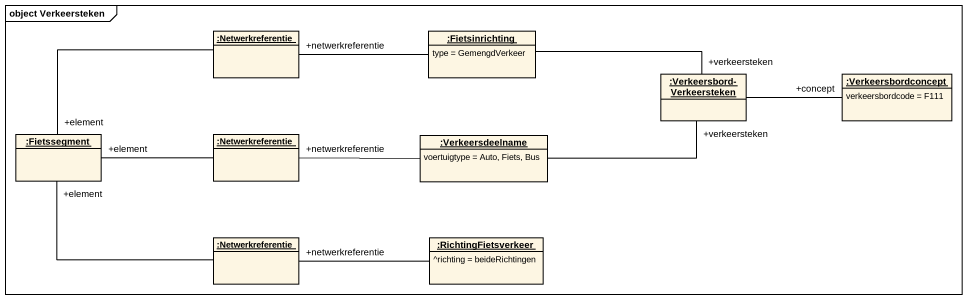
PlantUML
@startuml
mainframe object Verkeersteken
hide circle
hide empty members
object ":Netwerkreferentie" as Netwerkreferentie
object ":Fietsinrichting" as Fietsinrichting {
  type = GemengdVerkeer
}
object ":Verkeersbord-Verkeersteken" as Verkeersbord_Verkeersteken
object ":Verkeersbordconcept" as Verkeersbordconcept {
  verkeersbordcode = F111
}
object ":Fietssegment" as Fietssegment
object ":Netwerkreferentie" as Netwerkreferentie_2
object ":Verkeersdeelname" as Verkeersdeelname {
  voertuigtype = Auto, Fiets, Bus
}
object ":Netwerkreferentie" as Netwerkreferentie_3
object ":RichtingFietsverkeer" as RichtingFietsverkeer {
  ^richting = beideRichtingen
}
Netwerkreferentie -left- "+element" Fietssegment
Fietsinrichting -left- "+netwerkreferentie" Netwerkreferentie
Fietsinrichting -right- "+verkeersteken" Verkeersbord_Verkeersteken
Verkeersbord_Verkeersteken -right- "+concept" Verkeersbordconcept
Fietssegment "+element" -right- Netwerkreferentie_3
Netwerkreferentie_2 -left- "+element" Fietssegment
Verkeersdeelname -right- "+verkeersteken" Verkeersbord_Verkeersteken
Verkeersdeelname -left- "+netwerkreferentie" Netwerkreferentie_2
Netwerkreferentie_3 "+netwerkreferentie" -right- RichtingFietsverkeer
@enduml
